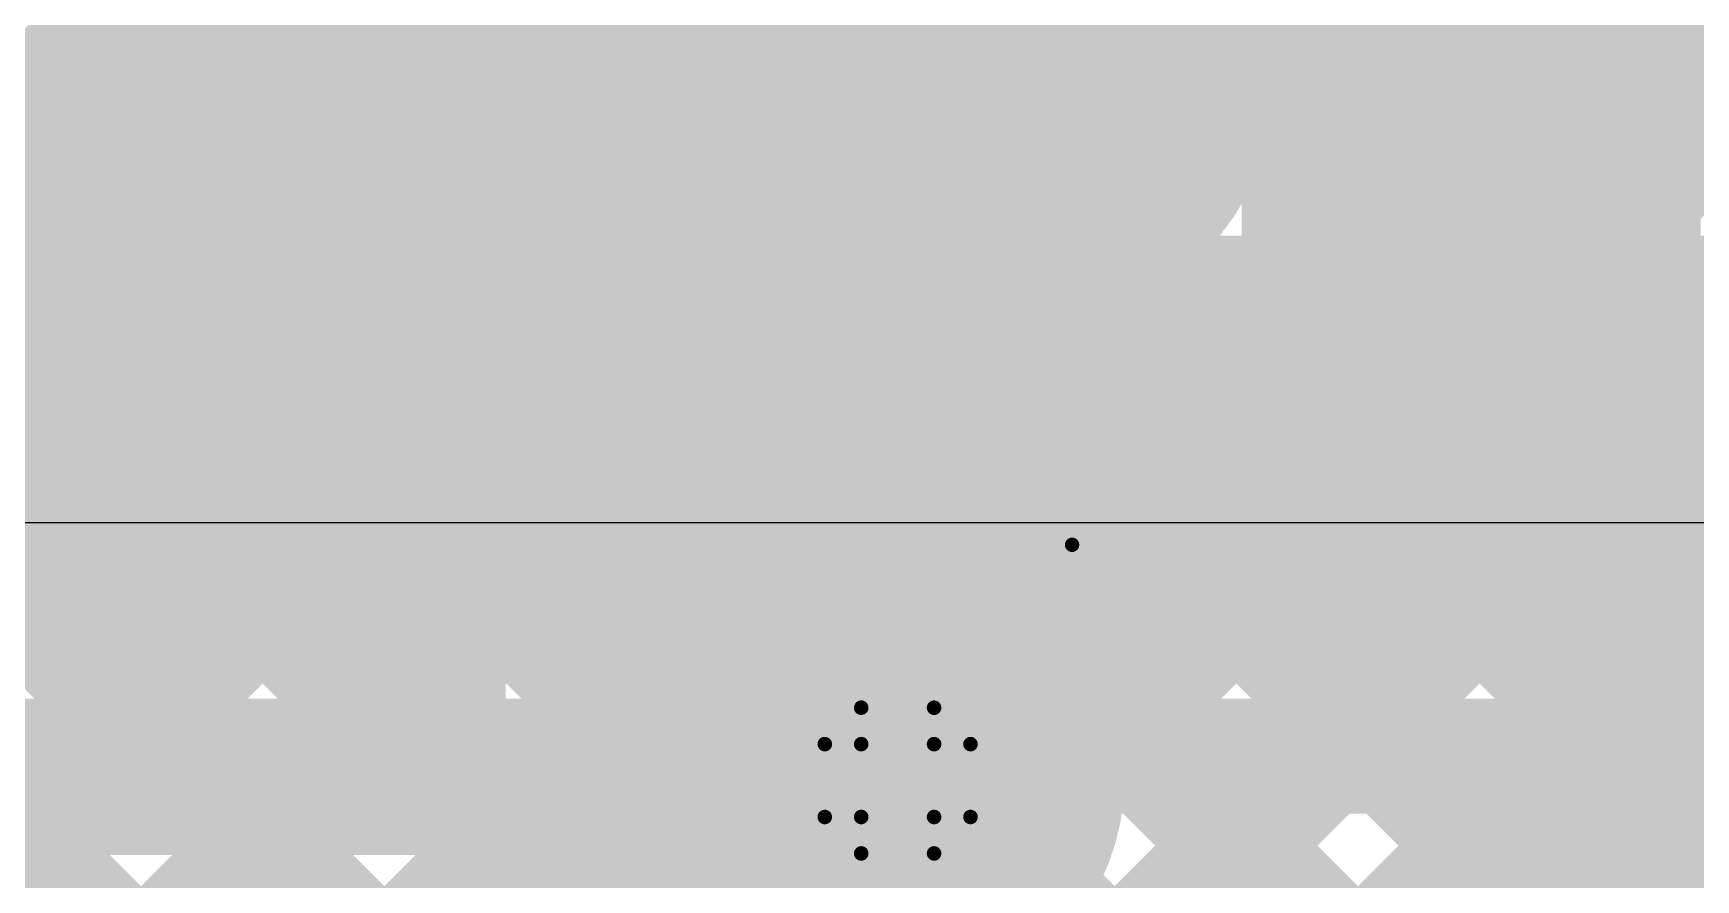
# Model space of a CAD drawing. Header units: millimetres. Extents: x 13 to 259, y -2 to 326.
# Drawn here: x 93.39 to 99.18, y 130.55 to 133.51 of the extents above; entities that cross this region are included whole.
import ezdxf

# ---------------------------------------------------------------- set-up
doc = ezdxf.new("R2010")
doc.units = ezdxf.units.MM
for name, color, linetype in [('BottomLayer', 5, 'Continuous'), ('BottomSolder', 6, 'Continuous'), ('ConnectLayer', 7, 'Continuous'), ('DrillDrawing', 1, 'Continuous'), ('Mechanical14', 56, 'Continuous'), ('Mechanical15', 56, 'Continuous'), ('Mechanical34', 56, 'Continuous'), ('MidLayer1', 16, 'Continuous'), ('MidLayer2', 76, 'Continuous'), ('MidLayer3', 90, 'Continuous'), ('MidLayer4', 156, 'Continuous'), ('MidLayer5', 130, 'Continuous'), ('MidLayer6', 216, 'Continuous'), ('MultiLayer', 9, 'Continuous'), ('TopLayer', 1, 'Continuous'), ('TopOverlay', 2, 'Continuous'), ('TopPaste', 8, 'Continuous'), ('TopSolder', 216, 'Continuous')]:
    doc.layers.add(name, color=color, linetype=linetype)

# ---------------------------------------------------------------- blocks, each defined once
blk = doc.blocks.new('SOP65P640X120_8N_149')
at = {"layer": 'Mechanical14', "const_width": 0.1}
for points in [[(-2.2, 1.5), (-2.2, -1.5)], [(2.2, -1.5), (-2.2, -1.5)]]:
    blk.add_lwpolyline(points, dxfattribs=at)
at = {"layer": 'Mechanical14', "const_width": 0.05}
blk.add_lwpolyline([(-2.225, -1.5, 1), (-2.175, -1.5, 1)], format="xyb", close=True, dxfattribs=at)
blk.add_lwpolyline([(-2.225, -1.5, 1), (-2.175, -1.5, 1)], format="xyb", close=True, dxfattribs=at)
at = {"layer": 'Mechanical15', "const_width": 0.05}
for points in [[(-3.9, 1.8), (-3.9, -1.8)], [(3.9, -1.8), (-3.9, -1.8)]]:
    blk.add_lwpolyline(points, dxfattribs=at)
at = {"layer": 'Mechanical15', "const_width": 0.025}
blk.add_lwpolyline([(-3.9125, -1.8, 1), (-3.8875, -1.8, 1)], format="xyb", close=True, dxfattribs=at)
blk.add_lwpolyline([(-3.9125, -1.8, 1), (-3.8875, -1.8, 1)], format="xyb", close=True, dxfattribs=at)
at = {"layer": 'TopLayer'}
blk.add_solid([(-3.65, -1.2), (-2.15, -1.2), (-3.65, -0.75), (-2.15, -0.75)], dxfattribs=at)
at = {"layer": 'TopOverlay', "const_width": 0.2}
for points in [[(-1.825, 1.5), (-1.825, -1.5)], [(1.825, -1.5), (-1.825, -1.5)]]:
    blk.add_lwpolyline(points, dxfattribs=at)
at = {"layer": 'TopOverlay', "const_width": 0.1}
blk.add_lwpolyline([(-1.875, -1.5, 1), (-1.775, -1.5, 1)], format="xyb", close=True, dxfattribs=at)
blk.add_lwpolyline([(-1.875, -1.5, 1), (-1.775, -1.5, 1)], format="xyb", close=True, dxfattribs=at)
at = {"layer": 'TopPaste'}
blk.add_solid([(-3.65, -1.2), (-2.15, -1.2), (-3.65, -0.75), (-2.15, -0.75)], dxfattribs=at)
at = {"layer": 'TopSolder'}
for points in [[(-3.7516, -0.6516), (-2.0484, -0.6516), (-3.7516, 0.0016), (-2.0484, 0.0016)], [(-3.7516, -1.3016), (-2.0484, -1.3016), (-3.7516, -0.6484), (-2.0484, -0.6484)]]:
    blk.add_solid(points, dxfattribs=at)
blk = doc.blocks.new('MTG240_400_169')
at = {"layer": 'BottomLayer', "const_width": 2}
blk.add_lwpolyline([(-1, 0, 1), (1, 0, 1)], format="xyb", close=True, dxfattribs=at)
at = {"layer": 'BottomSolder', "const_width": 2.1016}
blk.add_lwpolyline([(-1.0508, 0, 1), (1.0508, 0, 1)], format="xyb", close=True, dxfattribs=at)
at = {"layer": 'MidLayer1', "const_width": 2}
blk.add_lwpolyline([(-1, 0, 1), (1, 0, 1)], format="xyb", close=True, dxfattribs=at)
at = {"layer": 'MidLayer2', "const_width": 2}
blk.add_lwpolyline([(-1, 0, 1), (1, 0, 1)], format="xyb", close=True, dxfattribs=at)
at = {"layer": 'MidLayer3', "const_width": 2}
blk.add_lwpolyline([(-1, 0, 1), (1, 0, 1)], format="xyb", close=True, dxfattribs=at)
at = {"layer": 'MidLayer4', "const_width": 2}
blk.add_lwpolyline([(-1, 0, 1), (1, 0, 1)], format="xyb", close=True, dxfattribs=at)
at = {"layer": 'MidLayer5', "const_width": 2}
blk.add_lwpolyline([(-1, 0, 1), (1, 0, 1)], format="xyb", close=True, dxfattribs=at)
at = {"layer": 'MidLayer6', "const_width": 2}
blk.add_lwpolyline([(-1, 0, 1), (1, 0, 1)], format="xyb", close=True, dxfattribs=at)
at = {"layer": 'MultiLayer', "const_width": 2}
blk.add_lwpolyline([(-1, 0, 1), (1, 0, 1)], format="xyb", close=True, dxfattribs=at)
at = {"layer": 'TopLayer', "const_width": 2}
blk.add_lwpolyline([(-1, 0, 1), (1, 0, 1)], format="xyb", close=True, dxfattribs=at)
at = {"layer": 'TopSolder', "const_width": 2.1016}
blk.add_lwpolyline([(-1.0508, 0, 1), (1.0508, 0, 1)], format="xyb", close=True, dxfattribs=at)

msp = doc.modelspace()

# ---------------------------------------------------------------- linework, layer by layer
at = {"layer": 'BottomLayer', "const_width": 0.25}
msp.add_lwpolyline([(96.275, 130.9, 1), (96.525, 130.9, 1)], format="xyb", close=True, dxfattribs=at)
at = {"layer": 'ConnectLayer', "const_width": 0.4}
for points in [[(87.651, 136.36), (95.0356, 128.9754)], [(87.651, 136.36), (95.0356, 128.9754)], [(87.651, 136.36), (95.0356, 128.9754)], [(88.4995, 136.36), (95.3751, 129.4844)], [(89.348, 136.36), (95.1328, 130.5753)], [(90.1966, 136.36), (95.7251, 130.8315)], [(90.9446, 123.1887), (104.116, 136.36)], [(91.0451, 136.36), (96.0387, 131.3664)], [(91.8591, 131.7399), (96.4792, 136.36)], [(91.8936, 136.36), (98.239, 130.0146)], [(92.3561, 131.3884), (97.3277, 136.36)], [(92.39, 128.0282), (100.7219, 136.36)], [(92.39, 128.8767), (99.8733, 136.36)], [(92.39, 129.7253), (99.0248, 136.36)], [(92.39, 130.5738), (98.1763, 136.36)], [(92.7421, 136.36), (98.6633, 130.4389)], [(93.5907, 136.36), (99.0876, 130.8631)], [(93.5998, 132.35), (93.5998, 136.36)], [(94.1998, 132.35), (94.1998, 136.36)], [(94.4392, 136.36), (99.5118, 131.2874)], [(94.7998, 132.35), (94.7998, 136.36)], [(95.2877, 136.36), (99.9361, 131.7117)], [(95.3998, 132.35), (95.3998, 136.36)], [(95.9998, 132.35), (95.9998, 136.36)], [(96.1363, 136.36), (100.3604, 132.1359)], [(96.5998, 132.35), (96.5998, 136.36)], [(96.6465, 131.4361), (101.5704, 136.36)], [(96.8675, 129.96), (103.2674, 136.36)], [(96.9893, 130.9304), (102.4189, 136.36)], [(97.1998, 132.35), (97.1998, 136.36)], [(97.7998, 132.35), (97.7998, 136.36)], [(98.3998, 132.35), (98.3998, 136.36)], [(98.9998, 132.35), (98.9998, 136.36)], [(88.5504, 123.34), (100.5204, 135.3101)], [(88.5504, 123.34), (100.5204, 135.3101)], [(94.5519, 126.796), (102.8514, 135.0955)], [(94.5519, 126.796), (102.8514, 135.0955)], [(97.5078, 133.1459), (99.253, 134.8911)], [(97.5078, 133.1459), (99.253, 134.8911)], [(97.7638, 134.7325), (99.3886, 133.1077)], [(97.7638, 134.7325), (99.3886, 133.1077)], [(97.7663, 133.8814), (100.2658, 131.382)], [(97.7663, 133.8814), (100.2658, 131.382)], [(97.95, 129.7256), (102.0589, 133.8344)], [(96.2211, 130.1622), (99.4096, 133.3507)], [(96.2211, 130.1622), (99.4096, 133.3507)], [(97.5575, 133.2417), (100.2692, 130.53)], [(97.5575, 133.2417), (100.2692, 130.53)], [(68.24, 133.1997), (151.36, 133.1997)], [(90.8855, 130.7663), (93.2828, 133.1636)], [(90.8855, 130.7663), (93.2828, 133.1636)], [(95.3354, 126.731), (101.6486, 133.0441)], [(95.3354, 126.731), (101.6486, 133.0441)], [(92.6898, 133.0182), (95.8632, 129.8448)], [(92.6898, 133.0182), (95.8632, 129.8448)], [(96.8675, 129.96), (99.6021, 132.6947)], [(96.8675, 129.96), (99.6021, 132.6947)], [(97.2199, 132.7308), (100.1362, 129.8145)], [(97.2199, 132.7308), (100.1362, 129.8145)], [(91.1894, 130.2216), (93.636, 132.6683)], [(91.1894, 130.2216), (93.636, 132.6683)], [(68.24, 132.5997), (100.2611, 132.5997)], [(92.3972, 132.4623), (95.3751, 129.4844)], [(92.3972, 132.4623), (95.3751, 129.4844)], [(81.5107, 132.35), (100.0114, 132.35)], [(96.7738, 132.3284), (99.9411, 129.161)], [(96.7738, 132.3284), (99.9411, 129.161)], [(91.092, 129.2757), (94.0971, 132.2809)], [(91.092, 129.2757), (94.0971, 132.2809)], [(90.6604, 126.2986), (96.5541, 132.1923)], [(90.6604, 126.2986), (96.5541, 132.1923)], [(94.4739, 132.0826), (96.3675, 130.1891)], [(94.4739, 132.0826), (96.3675, 130.1891)], [(90.9577, 128.2929), (94.6741, 132.0093)], [(90.9577, 128.2929), (94.6741, 132.0093)], [(96.2144, 132.0392), (98.4846, 129.769)], [(96.2144, 132.0392), (98.4846, 129.769)], [(91.2646, 127.7513), (95.4103, 131.897)], [(91.2646, 127.7513), (95.4103, 131.897)], [(95.5058, 131.8993), (98.837, 128.5681)], [(95.5058, 131.8993), (98.837, 128.5681)], [(90.4339, 130.985), (99.95, 130.985)], [(90.9577, 128.2929), (93.6498, 130.985)], [(91.2646, 127.7513), (94.4983, 130.985)], [(92.0868, 127.725), (95.3469, 130.985)], [(92.9354, 127.725), (96.1954, 130.985)], [(93.026, 130.985), (95.0356, 128.9754)], [(93.8745, 130.985), (95.3751, 129.4844)], [(94.723, 130.985), (95.8632, 129.8448)], [(95.5716, 130.985), (96.3675, 130.1891)], [(96.2211, 130.1622), (97.0439, 130.985)], [(96.4201, 130.985), (98.2901, 129.115)], [(96.8675, 129.96), (97.8924, 130.985)], [(96.871, 129.115), (98.741, 130.985)], [(97.2686, 130.985), (98.4846, 129.769)], [(97.7195, 129.115), (99.5895, 130.985)], [(98.1171, 130.985), (99.9411, 129.161)], [(98.9657, 130.985), (100.1362, 129.8145)], [(98.49, 129.5019), (99.635, 130.6469)], [(96.8664, 130.5387), (97.95, 129.4551)]]:
    msp.add_lwpolyline(points, dxfattribs=at)
for points in [[(97.803, 134.3, -1.71491), (94.1628, 136.36)], [(97.803, 134.3, -1.71491), (94.1628, 136.36)], [(95.8173, 130.8078, -1.081704), (96.99, 130.9)], [(96.99, 130.9, -0.515127), (96.2078, 130.3422)], [(96.3507, 130.8922, -1.081704), (96.45, 130.9)], [(96.45, 130.9, -0.515127), (96.3838, 130.8527)], [(95.8173, 129.6922, -1.402385), (95.8173, 130.8078)]]:
    msp.add_lwpolyline(points, format="xyb", dxfattribs=at)
at = {"layer": 'ConnectLayer', "const_width": 0.2}
for points in [[(97.4575, 133.2417, 1), (97.6575, 133.2417, 1)], [(97.4575, 133.2417, 1), (97.6575, 133.2417, 1)], [(93.1828, 133.1636, 1), (93.3828, 133.1636, 1)], [(93.1828, 133.1636, 1), (93.3828, 133.1636, 1)], [(97.4078, 133.1459, 1), (97.6078, 133.1459, 1)], [(97.4078, 133.1459, 1), (97.6078, 133.1459, 1)], [(97.1199, 132.7308, 1), (97.3199, 132.7308, 1)], [(97.1199, 132.7308, 1), (97.3199, 132.7308, 1)], [(93.536, 132.6683, 1), (93.736, 132.6683, 1)], [(93.536, 132.6683, 1), (93.736, 132.6683, 1)], [(93.4998, 132.35, 1), (93.6998, 132.35, 1)], [(94.0998, 132.35, 1), (94.2998, 132.35, 1)], [(94.6998, 132.35, 1), (94.8998, 132.35, 1)], [(95.2998, 132.35, 1), (95.4998, 132.35, 1)], [(95.8998, 132.35, 1), (96.0998, 132.35, 1)], [(96.4998, 132.35, 1), (96.6998, 132.35, 1)], [(97.0998, 132.35, 1), (97.2998, 132.35, 1)], [(97.6998, 132.35, 1), (97.8998, 132.35, 1)], [(98.2998, 132.35, 1), (98.4998, 132.35, 1)], [(98.8998, 132.35, 1), (99.0998, 132.35, 1)], [(96.6738, 132.3284, 1), (96.8738, 132.3284, 1)], [(96.6738, 132.3284, 1), (96.8738, 132.3284, 1)], [(93.9971, 132.2809, 1), (94.1971, 132.2809, 1)], [(93.9971, 132.2809, 1), (94.1971, 132.2809, 1)], [(96.4541, 132.1923, 1), (96.6541, 132.1923, 1)], [(96.4541, 132.1923, 1), (96.6541, 132.1923, 1)], [(94.3739, 132.0826, 1), (94.5739, 132.0826, 1)], [(94.3739, 132.0826, 1), (94.5739, 132.0826, 1)], [(94.5741, 132.0093, 1), (94.7741, 132.0093, 1)], [(94.5741, 132.0093, 1), (94.7741, 132.0093, 1)], [(96.1144, 132.0392, 1), (96.3144, 132.0392, 1)], [(96.1144, 132.0392, 1), (96.3144, 132.0392, 1)], [(95.3103, 131.897, 1), (95.5103, 131.897, 1)], [(95.3103, 131.897, 1), (95.5103, 131.897, 1)], [(95.4058, 131.8993, 1), (95.6058, 131.8993, 1)], [(95.4058, 131.8993, 1), (95.6058, 131.8993, 1)], [(96.5465, 131.4361, 1), (96.7465, 131.4361, 1)], [(95.9387, 131.3664, 1), (96.1387, 131.3664, 1)], [(93.5498, 130.985, 1), (93.7498, 130.985, 1)], [(93.7745, 130.985, 1), (93.9745, 130.985, 1)], [(94.3983, 130.985, 1), (94.5983, 130.985, 1)], [(94.623, 130.985, 1), (94.823, 130.985, 1)], [(95.2469, 130.985, 1), (95.4468, 130.985, 1)], [(95.4716, 130.985, 1), (95.6716, 130.985, 1)], [(96.0954, 130.985, 1), (96.2954, 130.985, 1)], [(96.3201, 130.985, 1), (96.5201, 130.985, 1)], [(96.9439, 130.985, 1), (97.1439, 130.985, 1)], [(97.1686, 130.985, 1), (97.3686, 130.985, 1)], [(97.7924, 130.985, 1), (97.9924, 130.985, 1)], [(98.0171, 130.985, 1), (98.2171, 130.985, 1)], [(98.641, 130.985, 1), (98.841, 130.985, 1)], [(98.8657, 130.985, 1), (99.0657, 130.985, 1)], [(96.35, 130.9, 1), (96.55, 130.9, 1)], [(96.35, 130.9, 1), (96.55, 130.9, 1)], [(96.8893, 130.9304, 1), (97.0893, 130.9304, 1)], [(96.89, 130.9, 1), (97.09, 130.9, 1)], [(96.89, 130.9, 1), (97.09, 130.9, 1)], [(96.2507, 130.8922, 1), (96.4507, 130.8922, 1)], [(96.2838, 130.8527, 1), (96.4838, 130.8527, 1)], [(98.9876, 130.8631, 1), (99.1876, 130.8631, 1)], [(95.6251, 130.8315, 1), (95.8251, 130.8315, 1)], [(95.7173, 130.8078, 1), (95.9173, 130.8078, 1)], [(95.7173, 130.8078, 1), (95.9173, 130.8078, 1)], [(95.0328, 130.5753, 1), (95.2328, 130.5753, 1)], [(96.7664, 130.5387, 1), (96.9664, 130.5387, 1)], [(98.5633, 130.4389, 1), (98.7633, 130.4389, 1)]]:
    msp.add_lwpolyline(points, format="xyb", close=True, dxfattribs=at)
at = {"layer": 'DrillDrawing', "const_width": 0.0508}
for points in [[(96.273, 131.027), (96.273, 131.154)], [(96.273, 131.154), (96.527, 131.154)], [(96.527, 131.027), (96.527, 131.154)], [(96.146, 130.773), (96.146, 131.027)], [(96.146, 131.027), (96.273, 131.027)], [(96.527, 131.027), (96.654, 131.027)], [(96.654, 130.773), (96.654, 131.027)], [(96.146, 130.773), (96.273, 130.773)], [(96.273, 130.646), (96.273, 130.773)], [(96.527, 130.773), (96.654, 130.773)], [(96.527, 130.646), (96.527, 130.773)], [(96.273, 130.646), (96.527, 130.646)]]:
    msp.add_lwpolyline(points, dxfattribs=at)
at = {"layer": 'DrillDrawing', "const_width": 0.0254}
for points in [[(96.2603, 131.154, 1), (96.2857, 131.154, 1)], [(96.2603, 131.154, 1), (96.2857, 131.154, 1)], [(96.5143, 131.154, 1), (96.5397, 131.154, 1)], [(96.5143, 131.154, 1), (96.5397, 131.154, 1)], [(96.1333, 131.027, 1), (96.1587, 131.027, 1)], [(96.1333, 131.027, 1), (96.1587, 131.027, 1)], [(96.2603, 131.027, 1), (96.2857, 131.027, 1)], [(96.2603, 131.027, 1), (96.2857, 131.027, 1)], [(96.5143, 131.027, 1), (96.5397, 131.027, 1)], [(96.5143, 131.027, 1), (96.5397, 131.027, 1)], [(96.6413, 131.027, 1), (96.6667, 131.027, 1)], [(96.6413, 131.027, 1), (96.6667, 131.027, 1)], [(96.1333, 130.773, 1), (96.1587, 130.773, 1)], [(96.1333, 130.773, 1), (96.1587, 130.773, 1)], [(96.2603, 130.773, 1), (96.2857, 130.773, 1)], [(96.2603, 130.773, 1), (96.2857, 130.773, 1)], [(96.5143, 130.773, 1), (96.5397, 130.773, 1)], [(96.5143, 130.773, 1), (96.5397, 130.773, 1)], [(96.6413, 130.773, 1), (96.6667, 130.773, 1)], [(96.6413, 130.773, 1), (96.6667, 130.773, 1)], [(96.2603, 130.646, 1), (96.2857, 130.646, 1)], [(96.2603, 130.646, 1), (96.2857, 130.646, 1)], [(96.5143, 130.646, 1), (96.5397, 130.646, 1)], [(96.5143, 130.646, 1), (96.5397, 130.646, 1)]]:
    msp.add_lwpolyline(points, format="xyb", close=True, dxfattribs=at)
at = {"layer": 'Mechanical34'}
for points, const_width in [([(96.6016, 134.3009, 1), (94.2016, 134.3009, 1)], 0.1), ([(95.3846, 132.3509, 1), (95.4346, 132.3509, 1)], 0.05)]:
    msp.add_lwpolyline(points, format="xyb", close=True, dxfattribs=dict(at, const_width=const_width))
at = {"layer": 'Mechanical34', "const_width": 0.1}
for points in [[(95.4096, 132.3509), (95.4096, 134.3009)], [(81.225, 131.8), (146.8, 131.8)]]:
    msp.add_lwpolyline(points, dxfattribs=at)
at = {"layer": 'MidLayer1', "const_width": 0.25}
msp.add_lwpolyline([(96.275, 130.9, 1), (96.525, 130.9, 1)], format="xyb", close=True, dxfattribs=at)
at = {"layer": 'MidLayer2', "const_width": 0.2}
msp.add_lwpolyline([(92.25, 131.525), (94.175, 129.6)], dxfattribs=at)
at = {"layer": 'MidLayer2', "const_width": 0.25}
msp.add_lwpolyline([(96.275, 130.9, 1), (96.525, 130.9, 1)], format="xyb", close=True, dxfattribs=at)
at = {"layer": 'MidLayer3', "const_width": 0.4}
msp.add_lwpolyline([(89.6407, 131.525), (99.95, 131.525)], dxfattribs=at)
at = {"layer": 'MidLayer3', "const_width": 0.25}
msp.add_lwpolyline([(96.275, 130.9, 1), (96.525, 130.9, 1)], format="xyb", close=True, dxfattribs=at)
at = {"layer": 'MidLayer4'}
for points, const_width in [([(88.025, 131.9), (103.2157, 131.9)], 0.4), ([(93.0096, 130.25), (93.4996, 130.74)], 0.2), ([(93.4996, 130.74), (95.8671, 130.74)], 0.2), ([(95.8671, 130.74), (96.3246, 130.2825)], 0.2)]:
    msp.add_lwpolyline(points, dxfattribs=dict(at, const_width=const_width))
for points, const_width in [([(96.275, 130.9, 1), (96.525, 130.9, 1)], 0.25), ([(93.4496, 130.74, 1), (93.5496, 130.74, 1)], 0.1), ([(93.4496, 130.74, 1), (93.5496, 130.74, 1)], 0.1), ([(95.8171, 130.74, 1), (95.9171, 130.74, 1)], 0.1), ([(95.8171, 130.74, 1), (95.9171, 130.74, 1)], 0.1)]:
    msp.add_lwpolyline(points, format="xyb", close=True, dxfattribs=dict(at, const_width=const_width))
at = {"layer": 'MidLayer5', "const_width": 0.25}
msp.add_lwpolyline([(96.275, 130.9, 1), (96.525, 130.9, 1)], format="xyb", close=True, dxfattribs=at)
at = {"layer": 'MidLayer6', "const_width": 0.25}
msp.add_lwpolyline([(96.275, 130.9, 1), (96.525, 130.9, 1)], format="xyb", close=True, dxfattribs=at)
at = {"layer": 'MultiLayer', "const_width": 0.25}
msp.add_lwpolyline([(96.275, 130.9, 1), (96.525, 130.9, 1)], format="xyb", close=True, dxfattribs=at)
at = {"layer": 'TopLayer'}
msp.add_line((81.225, 131.8), (146.775, 131.8), dxfattribs=at)
at = {"layer": 'TopLayer', "const_width": 0.25}
msp.add_lwpolyline([(96.275, 130.9, 1), (96.525, 130.9, 1)], format="xyb", close=True, dxfattribs=at)

# ---------------------------------------------------------------- block references
msp.add_blockref('MTG240_400_169', (95.4, 134.3))
at = {"rotation": 180}
msp.add_blockref('SOP65P640X120_8N_149', (93.1082, 129.9218), dxfattribs=at)

doc.saveas('drawing.dxf')
